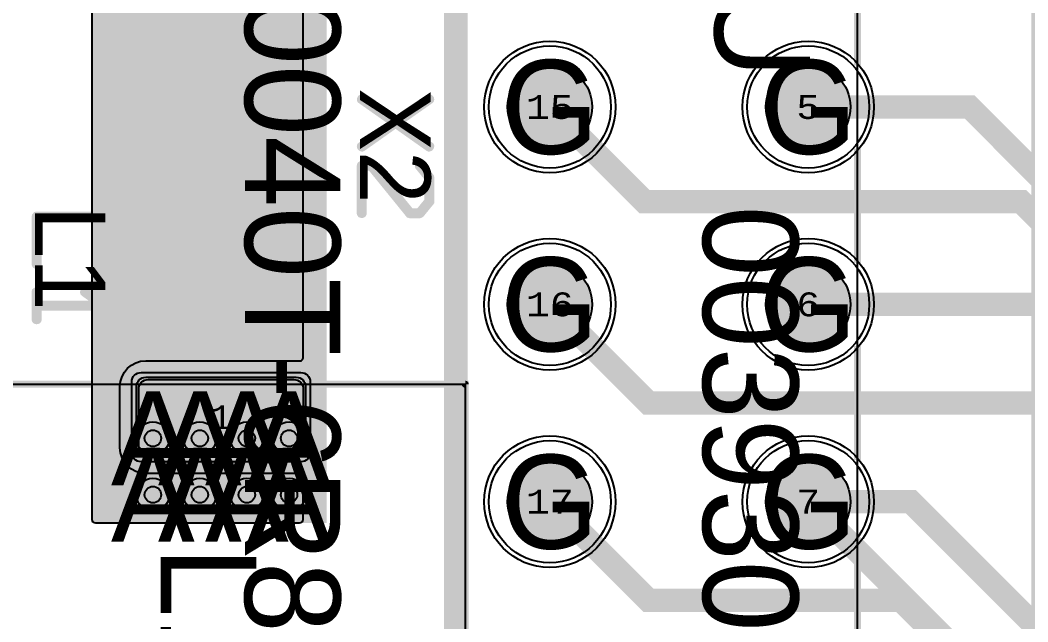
# Model space of a CAD drawing. Extents: x -74 to 89, y -130 to 74.
# Drawn here: x 15.47 to 36.92, y -8.61 to 4.2 of the extents above; entities that cross this region are included whole.
import ezdxf
from ezdxf.enums import TextEntityAlignment as Align

# ---------------------------------------------------------------- set-up
doc = ezdxf.new("R2010")
doc.units = 0
doc.header["$MEASUREMENT"] = 0
for name, color, linetype in [('ASSEMBLY_OUTLINES_TOP', 102, 'CONTINUOUS'), ('ASSEMBLY_PART_NUMBERS_TOP', 102, 'CONTINUOUS'), ('ASSEMBLY_REF_DES_TOP', 102, 'CONTINUOUS'), ('DRILL_DRAWING', 21, 'CONTINUOUS'), ('GENERATED_SILKSCREEN_TOP', 140, 'CONTINUOUS'), ('PART_HOLES_LAYER_BOTTOM', 30, 'CONTINUOUS'), ('PART_HOLES_LAYER_TOP', 30, 'CONTINUOUS'), ('PART_PADS_LAYER_BOTTOM', 230, 'CONTINUOUS'), ('PART_PADS_LAYER_TOP', 150, 'CONTINUOUS'), ('PART_PADS_SMD_TOP', 150, 'CONTINUOUS'), ('PIN_NUMBERS_TOP', 8, 'CONTINUOUS'), ('PLACEMENT_OUTLINES_TOP', 130, 'CONTINUOUS'), ('PLANE_DATA_LAYER_BOTTOM', 230, 'CONTINUOUS'), ('PLANE_DATA_LAYER_TOP', 150, 'CONTINUOUS'), ('PLANE_SHAPES_LAYER_BOTTOM', 230, 'CONTINUOUS'), ('PLANE_SHAPES_LAYER_TOP', 150, 'CONTINUOUS'), ('SILKSCREEN_OUTLINES_TOP', 150, 'CONTINUOUS'), ('SILKSCREEN_REF_DES_TOP', 150, 'CONTINUOUS'), ('SOLDERMASK_PADS_BTM', 12, 'CONTINUOUS'), ('SOLDERMASK_PADS_TOP', 180, 'CONTINUOUS'), ('SOLDERPASTE_PADS_TOP', 180, 'CONTINUOUS'), ('TRACES_LAYER_BOTTOM', 230, 'CONTINUOUS'), ('TRACES_LAYER_TOP', 150, 'CONTINUOUS'), ('VIA_HOLES_LAYER_BOTTOM', 30, 'CONTINUOUS'), ('VIA_HOLES_LAYER_TOP', 30, 'CONTINUOUS'), ('VIA_PADS_LAYER_BOTTOM', 230, 'CONTINUOUS'), ('VIA_PADS_LAYER_TOP', 150, 'CONTINUOUS')]:
    doc.layers.add(name, color=color, linetype=linetype)
doc.styles.add('COURIER_NEW', font='cour.ttf')
doc.styles.add('VERIBEST_GERBER_0', font='txt')

msp = doc.modelspace()

# ---------------------------------------------------------------- hatches: boundary and pattern name
at = {"layer": 'PART_HOLES_LAYER_BOTTOM'}
h = msp.add_hatch(color=256, dxfattribs=at)
edge = h.paths.add_edge_path()
edge.add_arc((26.75, 2.35), 0.9, 0, 360)
h = msp.add_hatch(color=256, dxfattribs=at)
edge = h.paths.add_edge_path()
edge.add_arc((32.25, 2.35), 0.9, 0, 360)
h = msp.add_hatch(color=256, dxfattribs=at)
edge = h.paths.add_edge_path()
edge.add_arc((26.75, -1.85), 0.9, 0, 360)
h = msp.add_hatch(color=256, dxfattribs=at)
edge = h.paths.add_edge_path()
edge.add_arc((32.25, -1.85), 0.9, 0, 360)
h = msp.add_hatch(color=256, dxfattribs=at)
edge = h.paths.add_edge_path()
edge.add_arc((26.75, -6.05), 0.9, 0, 360)
h = msp.add_hatch(color=256, dxfattribs=at)
edge = h.paths.add_edge_path()
edge.add_arc((32.25, -6.05), 0.9, 0, 360)
at = {"layer": 'PART_HOLES_LAYER_TOP'}
h = msp.add_hatch(color=256, dxfattribs=at)
edge = h.paths.add_edge_path()
edge.add_arc((26.75, 2.35), 0.9, 0, 360)
h = msp.add_hatch(color=256, dxfattribs=at)
edge = h.paths.add_edge_path()
edge.add_arc((32.25, 2.35), 0.9, 0, 360)
h = msp.add_hatch(color=256, dxfattribs=at)
edge = h.paths.add_edge_path()
edge.add_arc((26.75, -1.85), 0.9, 0, 360)
h = msp.add_hatch(color=256, dxfattribs=at)
edge = h.paths.add_edge_path()
edge.add_arc((32.25, -1.85), 0.9, 0, 360)
h = msp.add_hatch(color=256, dxfattribs=at)
edge = h.paths.add_edge_path()
edge.add_arc((26.75, -6.05), 0.9, 0, 360)
h = msp.add_hatch(color=256, dxfattribs=at)
edge = h.paths.add_edge_path()
edge.add_arc((32.25, -6.05), 0.9, 0, 360)
at = {"layer": 'PLANE_DATA_LAYER_BOTTOM'}
h = msp.add_hatch(color=256, dxfattribs=at)
h.paths.add_polyline_path([(53, 28.0762, -0.414213562), (52.9238, 28), (47.0762, 28, -0.414213562), (47, 28.0762), (47, 29.499992, 0.414213562), (46.999992, 29.5), (39.5762, 29.5, -0.414213562), (39.5, 29.5762), (39.5, 36.499992, 0.414213562), (39.499992, 36.5), (22.091972, 36.5, -0.825619605), (22.063643, 36.646938, 5.186799524), (20.539365, 36.646938, -0.825619605), (20.511036, 36.5), (20.500008, 36.5, 0.414213562), (20.5, 36.499992), (20.5, 33.071462, -0.516571623), (20.398642, 32.999535, 0.084315435), (20.101504, 33.05), (18.301504, 33.05, 0.414213562), (17.401504, 32.15), (17.401504, 30.35, 0.414213562), (18.301504, 29.45), (20.101504, 29.45, 0.084315435), (20.398642, 29.500465, -0.516571623), (20.5, 29.428538), (20.5, 27.173418, -0.641080194), (20.374158, 27.115607, 2.176800476), (20.374158, 24.384393, -0.641080194), (20.5, 24.326582), (20.5, 18.5762, -0.414213562), (20.4238, 18.5), (15.500008, 18.5, 0.414213562), (15.5, 18.499992), (15.5, 10.500008, 0.414213562), (15.500008, 10.5), (23.999992, 10.5, 0.414213562), (24, 10.500008), (24, 15.9238, -0.414213562), (24.0762, 16), (25.146304, 16, -0.414213562), (25.222504, 15.9238), (25.222504, 15.923799, -0.137277598), (25.211437, 15.88425, 0.715361242), (27.396434, 13.270083, -0.526387993), (27.5, 13.198967), (27.5, 12.626516, -0.17151758), (27.483077, 12.578634, 0.065444948), (27.472879, 12.561955), (27.440689, 12.489494, -0.39077619), (27.345828, 12.448526, 0.516859375), (24.95, 10.75), (24.95, 10.749999, 0.170610357), (25.345778, 9.623873, -0.629298024), (25.286333, 9.5), (22.000008, 9.5, 0.414213562), (22, 9.499992), (22, -6.4238, -0.414213562), (21.9238, -6.5), (17.5762, -6.5, -0.414213562), (17.5, -6.4238), (17.5, 5.499992, 0.414213562), (17.499992, 5.5), (13.5762, 5.5, -0.414213562), (13.5, 5.5762), (13.5, 20.4238, -0.414213562), (13.5762, 20.5), (16.499992, 20.5, 0.414213562), (16.5, 20.500008), (16.5, 42.9238, -0.414213562), (16.5762, 43), (20.499992, 43, 0.414213562), (20.5, 43.000008), (20.5, 55.999992, 0.414213562), (20.499992, 56), (17.0762, 56, -0.414213562), (17, 56.0762), (17, 63.4238, -0.414213562), (17.0762, 63.5), (35.4238, 63.5, -0.414213562), (35.5, 63.4238), (35.5, 57.0762, -0.414213562), (35.4238, 57), (25.000008, 57, 0.414213562), (25, 56.999992), (25, 39.500008, 0.414213562), (25.000008, 39.5), (46.9238, 39.5, -0.414213562), (47, 39.4238), (47, 31.500008, 0.414213562), (47.000008, 31.5), (52.9238, 31.5, -0.414213562), (53, 31.4238)], flags=0)
h.paths.add_polyline_path([(30.75, 60.75, -1), (33.75, 60.75, -1)], flags=0)
h.paths.add_polyline_path([(39.75, 31.75, -1), (43.25, 31.75, -1)], flags=0)
h.paths.add_polyline_path([(49.8, 29.75, -1), (52.7, 29.75, -1)], flags=0)
h = msp.add_hatch(color=256, dxfattribs=at)
h.paths.add_polyline_path([(25.222504, 5.5762, -0.414213562), (25.146304, 5.5), (25.000008, 5.5, 0.414213562), (25, 5.499992), (25.000002, -27.968435), (25.000002, -27.968436, -0.198909956), (24.977684, -28.022317), (23.500002, -29.499998), (23.5, -29.500004), (23.5, -51.9238, -0.414213562), (23.4238, -52), (16.0762, -52, -0.414213562), (16, -51.9238), (16, -34.5762, -0.414213562), (16.0762, -34.5), (22.999992, -34.5, 0.414213562), (23, -34.499992), (23.000002, -17.031561), (23.000002, -17.03156, -0.198909956), (23.02232, -16.977679), (24.499998, -15.500002), (24.5, -15.499996), (24.5, 7.4238, -0.414213562), (24.5762, 7.5), (25.089699, 7.5, -0.564378968), (25.15713, 7.388311, 0.263392024), (25.211437, 5.61575, -0.137277598), (25.222504, 5.576201)], flags=0)
h.paths.add_polyline_path([(19.5, -48.75, -1), (22, -48.75, -1)], flags=0)
h.paths.add_polyline_path([(18.5, -42.5, -1), (22.8, -42.5, -1)], flags=0)
at = {"layer": 'PLANE_DATA_LAYER_TOP'}
h = msp.add_hatch(color=256, dxfattribs=at)
h.paths.add_polyline_path([(61.5, -40.226499, -0.145975601), (61.487546, -40.268246, -0.116259517), (37.03131, -63.489622, -0.132779416), (36.992918, -63.5), (9.5, -63.5), (9.5, -72.816526, -0.37700099), (9.43358, -72.892096, -0.002983456), (8.56305, -72.999481, -0.029201915), (8.554172, -73), (-8.554172, -73, -0.029201915), (-8.56305, -72.999481, -0.002983456), (-9.43358, -72.892096, -0.37700099), (-9.5, -72.816526), (-9.5, -63.5), (-18.9238, -63.5, -0.414213562), (-19, -63.4238), (-19, -60.362708, -0.460360958), (-18.91204, -60.287421, 0.407174437), (-17.716783, -59.436985, -0.72047567), (-17.573699, -59.416371, 4.221382976), (-17.573699, -57.083629, -0.72047567), (-17.716783, -57.063015, 0.407174437), (-18.91204, -56.212579, -0.460360958), (-19, -56.137292), (-19, -55.500008, 0.414213562), (-19.000008, -55.5), (-29.4238, -55.5, -0.414213562), (-29.5, -55.4238), (-29.5, -54.358735, -0.16227766), (-29.48476, -54.313015), (-22.52286, -45.03048, -0.236067977), (-22.4619, -45), (-6.0762, -45, -0.414213562), (-6, -45.0762), (-6, -53.999992, 0.414213562), (-5.999992, -54), (15.499992, -54, 0.414213562), (15.5, -53.999992), (15.5, -38.0762, -0.414213562), (15.5762, -38), (21.999992, -38, 0.414213562), (22, -37.999992), (22, -26.5762, -0.414213562), (22.0762, -26.5), (24.499992, -26.5, 0.414213562), (24.5, -26.499992), (24.5, 7.4238, -0.414213562), (24.5762, 7.5), (25.089699, 7.5, -0.564378968), (25.15713, 7.388311, 0.263392024), (25.211437, 5.61575, -0.137277598), (25.222504, 5.576201), (25.222504, 5.5762, -0.414213562), (25.146304, 5.5), (25.000008, 5.5, 0.414213562), (25, 5.499992), (25, -26.499992, 0.414213562), (25.000008, -26.5), (27.272339, -26.5, -0.198913366), (27.326221, -26.522318), (29.017682, -28.213779, -0.198909956), (29.04, -28.26766), (29.04, -29.9238, -0.414213562), (28.9638, -30), (22.500008, -30, 0.414213562), (22.5, -30.000008), (22.5, -34.999992, 0.414213562), (22.500008, -35), (29.374009, -35, -0.198913366), (29.427891, -35.022318), (30.256119, -35.850546, 0.198912215), (30.609672, -35.996993), (34.272409, -35.996993, -0.198913366), (34.326291, -36.019311), (39.416389, -41.109409, -0.198909956), (39.438707, -41.16329), (39.438707, -49.072624, -0.198909956), (39.416389, -49.126505), (38.451643, -50.091251, -0.282786448), (38.374011, -50.109773, 0.510406548), (36.8, -51.249999), (36.8, -51.25, 1), (39.2, -51.25), (39.2, -51.249998, 0.079404665), (39.140227, -50.875989, -0.079406468), (39.136431, -50.852239), (39.136431, -50.852238, -0.198909956), (39.158749, -50.798357), (40.29226, -49.664846, 0.139214381), (40.4253, -49.426302, -0.66553327), (40.563992, -49.403312, 0.056252236), (40.6339, -49.491007), (41.209616, -50.066722, -0.198909956), (41.231934, -50.120603), (41.231934, -50.120605, -0.278486309), (41.191217, -50.188039, 1.771956841), (42.95, -51.25), (42.95, -51.249999, 0.282784123), (42.291796, -50.179272, -0.282784005), (42.25, -50.111281), (42.25, -49.9, 0.198912215), (42.103553, -49.546447), (41.509772, -48.952666, -0.198909956), (41.487454, -48.898785), (41.487454, -40.33322, 0.198912215), (41.341007, -39.979667), (33.507787, -32.146447, 0.198912215), (33.154234, -32), (31.5762, -32, -0.414213562), (31.5, -31.9238), (31.5, -30.000008, 0.414213562), (31.499992, -30), (31.3262, -30, -0.414213562), (31.25, -29.9238), (31.25, -26.5762, -0.414213562), (31.3262, -26.5), (36.999992, -26.5, 0.414213562), (37, -26.499992), (37, -25.5762, -0.414213562), (37.0762, -25.5), (37.75, -25.5, 0.414213562), (38.3, -24.95), (38.3, -23.55, 0.414213562), (37.75, -23), (37.0762, -23, -0.414213562), (37, -22.9238), (37, 5.499992, 0.414213562), (36.999992, 5.5), (33.853696, 5.5, -0.414213562), (33.777496, 5.5762), (33.777496, 5.576201, -0.137277598), (33.788563, 5.61575, 0.263392024), (33.84287, 7.388311, -0.564378968), (33.910301, 7.5), (39.499992, 7.5, 0.414213562), (39.5, 7.500008), (39.5, 17.023961, -0.410608775), (39.575261, 17.100155, 0.312052862), (41.476721, 18.449826, -0.315437153), (41.548339, 18.5), (56.499992, 18.5, 0.414213562), (56.5, 18.500008), (56.5, 22.804901, -0.359563574), (56.5618, 22.879728, 0.825910822), (56.5618, 26.120272, -0.359563574), (56.5, 26.195099), (56.5, 28.054901, -0.359563574), (56.5618, 28.129728, 0.825910822), (56.5618, 31.370272, -0.359563574), (56.5, 31.445099), (56.5, 32.824732, -0.306399851), (56.547828, 32.895453, 0.434317946), (59.453247, 40.390678, -0.112892843), (59.445672, 40.4238, -0.414213562), (59.521872, 40.5), (61.294132, 40.5, -0.252088385), (61.357744, 40.465752, -0.000803891), (61.487546, 40.268243, -0.145975601), (61.5, 40.226496)], flags=0)
h.paths.add_polyline_path([(-5.5, -66.5, -1), (5.5, -66.5, -1)], flags=0)
h.paths.add_polyline_path([(19.5, -48.75, -1), (22, -48.75, -1)], flags=0)
h.paths.add_polyline_path([(19.274935, -40.847216, -0.635595112), (19.15, -40.788638), (19.15, -40.5, 0.414213562), (18.8, -40.15), (16.2, -40.15, 0.414213562), (15.85, -40.5), (15.85, -44.5, 0.414213562), (16.2, -44.85), (18.8, -44.85, 0.414213562), (19.15, -44.5), (19.15, -44.211362, -0.635595112), (19.274935, -44.152784, 2.132805217)], flags=0)
h.paths.add_polyline_path([(37.8, -44.85, 0.414213562), (38.15, -44.5), (38.15, -40.5, 0.414213562), (37.8, -40.15), (35.2, -40.15, 0.414213562), (34.85, -40.5), (34.85, -40.788638, -0.635595112), (34.725065, -40.847216, 2.132804225), (34.725065, -44.152784, -0.635595112), (34.85, -44.211362), (34.85, -44.5, 0.414213562), (35.2, -44.85)], flags=0)
h.paths.add_polyline_path([(36.35, -56.25, -1), (39.65, -56.25, -1)], flags=0)
h.paths.add_polyline_path([(37.5, -18.65, -1), (41.6, -18.65, -1)], flags=0)
h.paths.add_polyline_path([(40.1, -56.25, -1), (43.4, -56.25, -1)], flags=0)
h.paths.add_polyline_path([(50.66575, -14.365675, 0.414213562), (50.91575, -14.115675), (50.91575, 3.552675, 0.414213562), (50.66575, 3.802675), (45.7297, 3.802675, 0.414213562), (45.4797, 3.552675), (45.4797, -14.115675, 0.414213562), (45.7297, -14.365675)], flags=0)
h.paths.add_polyline_path([(50.839728, -25.245966, 2.137297553), (49.754034, -24.160272, -0.1756634), (49.732023, -24.207317), (49.211658, -24.727682, -0.198913366), (49.157776, -24.75), (45.5762, -24.75, -0.414213562), (45.5, -24.6738), (45.5, -21.500008, 0.414213562), (45.499992, -21.5), (41.000008, -21.5, 0.414213562), (41, -21.500008), (41, -23.7238, -0.414213562), (40.9238, -23.8), (40, -23.8, 0.414213562), (39.45, -24.35), (39.45, -26.65, 0.414213562), (40, -27.2), (40.9238, -27.2, -0.414213562), (41, -27.2762), (41, -28.2238, -0.414213562), (40.9238, -28.3), (40, -28.3, 0.414213562), (39.45, -28.85), (39.45, -31.15, 0.414213562), (40, -31.7), (40.9238, -31.7, -0.414213562), (41, -31.7762), (41, -32.7238, -0.414213562), (40.9238, -32.8), (40, -32.8, 0.414213562), (39.45, -33.35), (39.45, -35.65, 0.414213562), (40, -36.2), (40.9238, -36.2, -0.414213562), (41, -36.2762), (41, -37.499992, 0.414213562), (41.000008, -37.5), (45.499992, -37.5, 0.414213562), (45.5, -37.499992), (45.5, -35.3262, -0.414213562), (45.5762, -35.25), (46.90552, -35.25, 0.198912714), (47.435851, -35.03033), (49, -33.46618), (50.278165, -32.188015, -0.101573515), (50.303748, -32.171147, 0.101574085), (50.555546, -32.005115), (50.792683, -31.767977, -0.1756634), (50.839728, -31.745966, 2.137297553), (49.754034, -30.660272, -0.1756634), (49.732023, -30.707317), (49.677785, -30.761555, -0.101573515), (49.652202, -30.778423, 0.101574085), (49.400404, -30.944455), (46.617178, -33.727682, -0.198913366), (46.563296, -33.75), (45.5762, -33.75, -0.414213562), (45.5, -33.6738), (45.5, -29.268243, -0.414213562), (45.5762, -29.192043), (49.807957, -29.192043, 0.198912714), (50.338288, -28.972373), (50.792683, -28.517977, -0.1756634), (50.839728, -28.495966, 2.137297553), (49.754034, -27.410272, -0.1756634), (49.732023, -27.457317), (49.519615, -27.669725, -0.198913366), (49.465733, -27.692043), (45.5762, -27.692043, -0.414213562), (45.5, -27.615843), (45.5, -26.3262, -0.414213562), (45.5762, -26.25), (49.5, -26.25, 0.198912714), (50.030331, -26.03033), (50.792683, -25.267977, -0.1756634)], flags=0)
h.paths.add_polyline_path([(42.2, -47, -1), (51.8, -47, -1)], flags=0)
h.paths.add_polyline_path([(54.4, -30.75, -1), (57.1, -30.75, -1)], flags=0)
h.paths.add_polyline_path([(54.4, -27.5, -1), (57.1, -27.5, -1)], flags=0)
h.paths.add_polyline_path([(54.4, -24.25, -1), (57.1, -24.25, -1)], flags=0)
h.paths.add_polyline_path([(52.95, -16, -1), (57.55, -16, -1)], flags=0)
h.paths.add_polyline_path([(52.95, -1.25, -1), (57.55, -1.25, -1)], flags=0)
h.paths.add_polyline_path([(52.95, 12.75, -1), (57.55, 12.75, -1)], flags=0)
h.paths.add_polyline_path([(49, -38, -1), (60, -38, -1)], flags=0)
msp.add_hatch(color=256, dxfattribs=at).paths.add_polyline_path([(27.5, 13.198967, 0.526387993), (27.396434, 13.270083, -0.52638587), (24.95, 14.95, -0.137281084), (25.211437, 15.88425, 0.137277598), (25.222504, 15.923799), (25.222504, 15.9238, 0.414213562), (25.146304, 16), (24.5762, 16, 0.414213562), (24.5, 15.9238), (24.5, 11.500008, -0.414213562), (24.499992, 11.5), (21.0762, 11.5, 0.414213562), (21, 11.4238), (21, 9.000008, -0.414213562), (20.999992, 9), (17.0762, 9, 0.414213562), (17, 8.9238), (17, -6.4238, 0.414213562), (17.0762, -6.5), (21.4238, -6.5, 0.414213562), (21.5, -6.4238), (21.5, -5.521836, 0.449249523), (21.41482, -5.446167, -0.02954086), (21.35, -5.45), (18.15, -5.45, -0.414213562), (17.6, -4.9), (17.6, -3.6, -0.414213562), (18.15, -3.05), (21.35, -3.05, -0.02954086), (21.41482, -3.053833, 0.449249523), (21.5, -2.978164), (21.5, 5.478164, 0.449249523), (21.41482, 5.553833, -0.02954086), (21.35, 5.55), (18.15, 5.55, -0.414213562), (17.6, 6.1), (17.6, 7.4, -0.414213562), (18.15, 7.95), (21.35, 7.95, -0.02954086), (21.41482, 7.946167, 0.449249523), (21.5, 8.021836), (21.5, 8.499992, -0.414213562), (21.500008, 8.5), (22.4238, 8.5, 0.414213562), (22.5, 8.5762), (22.5, 9.499992, -0.414213562), (22.500008, 9.5), (25.286333, 9.5, 0.414213562), (25.362533, 9.5762, 0.170612074), (25.345778, 9.623873, -0.170610357), (24.95, 10.749999), (24.95, 10.75, -0.52638587), (27.396434, 12.429917, 0.526387993), (27.5, 12.501033), (27.5, 12.501034), (27.5, 13.198966)], flags=0)
for points in [[(19.75, -3.65), (19.75, -2.9738)], [(18.2, -4.25), (17.5238, -4.25)], [(19.75, -4.85), (19.75, -5.5262)]]:
    msp.add_hatch(color=256, dxfattribs=at).paths.add_polyline_path(points, is_closed=False, flags=0)
at = {"layer": 'VIA_HOLES_LAYER_BOTTOM'}
h = msp.add_hatch(color=256, dxfattribs=at)
edge = h.paths.add_edge_path()
edge.add_arc((18.3, -4.7), 0.175, 0, 360)
h = msp.add_hatch(color=256, dxfattribs=at)
edge = h.paths.add_edge_path()
edge.add_arc((19.3, -4.7), 0.175, 0, 360)
h = msp.add_hatch(color=256, dxfattribs=at)
edge = h.paths.add_edge_path()
edge.add_arc((20.3, -4.7), 0.175, 0, 360)
h = msp.add_hatch(color=256, dxfattribs=at)
edge = h.paths.add_edge_path()
edge.add_arc((21.2, -4.7), 0.175, 0, 360)
h = msp.add_hatch(color=256, dxfattribs=at)
edge = h.paths.add_edge_path()
edge.add_arc((18.3, -5.9), 0.175, 0, 360)
h = msp.add_hatch(color=256, dxfattribs=at)
edge = h.paths.add_edge_path()
edge.add_arc((19.3, -5.9), 0.175, 0, 360)
h = msp.add_hatch(color=256, dxfattribs=at)
edge = h.paths.add_edge_path()
edge.add_arc((20.3, -5.9), 0.175, 0, 360)
h = msp.add_hatch(color=256, dxfattribs=at)
edge = h.paths.add_edge_path()
edge.add_arc((21.2, -5.9), 0.175, 0, 360)
at = {"layer": 'VIA_HOLES_LAYER_TOP'}
h = msp.add_hatch(color=256, dxfattribs=at)
edge = h.paths.add_edge_path()
edge.add_arc((18.3, -4.7), 0.175, 0, 360)
h = msp.add_hatch(color=256, dxfattribs=at)
edge = h.paths.add_edge_path()
edge.add_arc((19.3, -4.7), 0.175, 0, 360)
h = msp.add_hatch(color=256, dxfattribs=at)
edge = h.paths.add_edge_path()
edge.add_arc((20.3, -4.7), 0.175, 0, 360)
h = msp.add_hatch(color=256, dxfattribs=at)
edge = h.paths.add_edge_path()
edge.add_arc((21.2, -4.7), 0.175, 0, 360)
h = msp.add_hatch(color=256, dxfattribs=at)
edge = h.paths.add_edge_path()
edge.add_arc((18.3, -5.9), 0.175, 0, 360)
h = msp.add_hatch(color=256, dxfattribs=at)
edge = h.paths.add_edge_path()
edge.add_arc((19.3, -5.9), 0.175, 0, 360)
h = msp.add_hatch(color=256, dxfattribs=at)
edge = h.paths.add_edge_path()
edge.add_arc((20.3, -5.9), 0.175, 0, 360)
h = msp.add_hatch(color=256, dxfattribs=at)
edge = h.paths.add_edge_path()
edge.add_arc((21.2, -5.9), 0.175, 0, 360)

# ---------------------------------------------------------------- linework, layer by layer
at = {"layer": 'ASSEMBLY_OUTLINES_TOP'}
for points in [[(33.3, -21.55), (33.3, 22.05), (46.1, 22.05), (46.1, -21.55)], [(14.55, -13.95), (14.55, -3.55), (24.95, -3.55), (24.95, -13.95)]]:
    msp.add_lwpolyline(points, close=True, dxfattribs=at)
msp.add_circle((0, 0), 74, dxfattribs=at)
at = {"layer": 'GENERATED_SILKSCREEN_TOP', "const_width": 0.15}
for points in [[(33.300005, 3.237758, 0.00000284), (33.299995, 3.23777), (33.299995, 5.66223, 0.00000284), (33.300005, 5.662242), (33.300005, 3.237758)], [(33.300005, -0.962242, 0.00000284), (33.299995, -0.96223), (33.299995, 1.46223, 0.00000284), (33.300005, 1.462242), (33.300005, -0.962242)], [(33.300005, -5.162242, 0.00000284), (33.299995, -5.16223), (33.299995, -2.73777, 0.00000284), (33.300005, -2.737758), (33.300005, -5.162242)], [(17.879585, -3.549995, 0.000009271), (17.879583, -3.550005), (14.550005, -3.550005), (14.550005, -13.949995), (17.879583, -13.949995, 0.000009271), (17.879585, -13.950005), (14.55, -13.950005, -0.414213562), (14.549995, -13.95), (14.549995, -3.55, -0.414213562), (14.55, -3.549995), (17.879585, -3.549995)], [(24.950005, -13.95, -0.414213562), (24.95, -13.950005), (21.620415, -13.950005, 0.000009271), (21.620417, -13.949995), (24.949995, -13.949995), (24.949995, -3.550005), (21.620417, -3.550005, 0.000009271), (21.620415, -3.549995), (24.95, -3.549995, -0.414213562), (24.950005, -3.55), (24.950005, -13.95)], [(33.300005, -9.362242, 0.00000284), (33.299995, -9.36223), (33.299995, -6.93777, 0.00000284), (33.300005, -6.937758), (33.300005, -9.362242)]]:
    msp.add_lwpolyline(points, format="xyb", dxfattribs=at)
for points in [[(22.7295, 1.5305), (23.412, 2.012), (22.7295, 2.492), (22.7205, 2.501), (22.719, 2.507), (22.719, 2.5115), (22.722, 2.522), (22.7265, 2.531), (22.734, 2.5385), (22.7445, 2.5445), (22.755, 2.546), (22.7655, 2.5415), (23.466, 2.051), (24.1665, 2.5415), (24.177, 2.546), (24.1875, 2.5445), (24.198, 2.54), (24.2055, 2.5325), (24.2115, 2.522), (24.213, 2.5115), (24.213, 2.507), (24.2115, 2.501), (24.204, 2.492), (23.52, 2.012), (24.204, 1.5305), (24.2115, 1.523), (24.213, 1.5185), (24.213, 1.5125), (24.2115, 1.502), (24.2055, 1.493), (24.198, 1.484), (24.1875, 1.4795), (24.177, 1.4765), (24.1665, 1.481), (23.466, 1.976), (22.7655, 1.481), (22.755, 1.4765), (22.743, 1.4795), (22.7325, 1.484), (22.725, 1.493), (22.719, 1.502), (22.7175, 1.5125), (22.7205, 1.523), (22.7295, 1.5305)], [(24.21, 0.3215), (24.0045, 0.0695), (23.997, 0.065), (23.991, 0.0635), (23.9865, 0.0605), (23.9805, 0.059), (23.775, 0.059), (23.7705, 0.0605), (23.76, 0.0635), (23.7525, 0.065), (23.7495, 0.0695), (22.938, 1.0685), (22.7775, 1.0685), (22.7775, 0.089), (22.7745, 0.0785), (22.7685, 0.0695), (22.758, 0.065), (22.746, 0.0635), (22.7355, 0.065), (22.725, 0.0695), (22.719, 0.0785), (22.716, 0.089), (22.716, 1.1), (22.719, 1.112), (22.7265, 1.1195), (22.7355, 1.127), (22.746, 1.13), (22.9515, 1.13), (22.956, 1.1285), (22.9665, 1.1255), (22.971, 1.1225), (22.974, 1.1195), (22.977, 1.1165), (23.79, 0.119), (23.9655, 0.119), (24.1545, 0.353), (24.1545, 0.8375), (23.955, 1.082), (23.952, 1.0925), (23.9535, 1.1015), (23.958, 1.112), (23.967, 1.118), (23.9775, 1.124), (23.988, 1.1255), (23.997, 1.124), (24.0045, 1.1165), (24.21, 0.8645), (24.2115, 0.8585), (24.213, 0.854), (24.2145, 0.8525), (24.216, 0.8465), (24.216, 0.341), (24.2145, 0.335), (24.2145, 0.3335), (24.213, 0.332), (24.2115, 0.3275), (24.21, 0.3215)], [(15.826, 0.04825), (15.814, 0.04525), (15.8065, 0.03625), (15.799, 0.02875), (15.796, 0.01825), (15.796, -0.99425), (15.7975, -1.00475), (15.805, -1.01375), (15.8155, -1.01825), (15.826, -1.01975), (15.838, -1.01825), (15.8485, -1.01375), (15.856, -1.00475), (15.8575, -0.99425), (15.8575, -0.01475), (17.266, -0.01475), (17.278, -0.01175), (17.2855, -0.00425), (17.29, 0.00625), (17.2915, 0.01825), (17.29, 0.02875), (17.2855, 0.03775), (17.278, 0.04525), (17.266, 0.04825), (15.826, 0.04825)], [(15.8575, -1.58675), (15.856, -1.57475), (15.8485, -1.56875), (15.838, -1.56425), (15.826, -1.56275), (15.8155, -1.56425), (15.805, -1.56875), (15.7975, -1.57475), (15.796, -1.58675), (15.796, -2.17175), (15.7975, -2.18225), (15.805, -2.19125), (15.8155, -2.19575), (15.826, -2.19725), (15.838, -2.19575), (15.8485, -2.19125), (15.856, -2.18225), (15.8575, -2.17175), (15.8575, -1.90775), (17.266, -1.90775), (17.2765, -1.90625), (17.284, -1.90175), (17.2885, -1.89425), (17.29, -1.88375), (17.2915, -1.87625), (17.2915, -1.86875), (17.2885, -1.86275), (17.2825, -1.85675), (16.8715, -1.56425), (16.861, -1.55975), (16.852, -1.55975), (16.8415, -1.56425), (16.834, -1.57175), (16.828, -1.58075), (16.825, -1.59125), (16.828, -1.60175), (16.8355, -1.60925), (17.1715, -1.84925), (15.8575, -1.84925), (15.8575, -1.58675)]]:
    msp.add_lwpolyline(points, dxfattribs=at)
at = {"layer": 'PART_HOLES_LAYER_BOTTOM'}
for centre in [(26.75, 2.35), (32.25, 2.35), (26.75, -1.85), (32.25, -1.85), (26.75, -6.05), (32.25, -6.05)]:
    msp.add_circle(centre, 0.9, dxfattribs=at)
at = {"layer": 'PART_HOLES_LAYER_TOP'}
for centre in [(26.75, 2.35), (32.25, 2.35), (26.75, -1.85), (32.25, -1.85), (26.75, -6.05), (32.25, -6.05)]:
    msp.add_circle(centre, 0.9, dxfattribs=at)
at = {"layer": 'PART_PADS_LAYER_BOTTOM'}
for centre in [(26.75, 2.35), (32.25, 2.35), (26.75, -1.85), (32.25, -1.85), (26.75, -6.05), (32.25, -6.05)]:
    msp.add_circle(centre, 1.3, dxfattribs=at)
at = {"layer": 'PART_PADS_LAYER_TOP'}
for centre in [(26.75, 2.35), (32.25, 2.35), (26.75, -1.85), (32.25, -1.85), (26.75, -6.05), (32.25, -6.05)]:
    msp.add_circle(centre, 1.3, dxfattribs=at)
at = {"layer": 'PART_PADS_SMD_TOP'}
msp.add_lwpolyline([(17.95, -3.6, -0.414213562), (18.15, -3.4), (21.35, -3.4, -0.414213562), (21.55, -3.6), (21.55, -4.9, -0.414213562), (21.35, -5.1), (18.15, -5.1, -0.414213562), (17.95, -4.9)], format="xyb", close=True, dxfattribs=at)
at = {"layer": 'PLACEMENT_OUTLINES_TOP'}
for points in [[(33.3, -21.55), (33.3, 22.05), (44.5, 22.05), (44.5, -21.55)], [(14.55, -13.95), (14.55, -3.55), (24.95, -3.55), (24.95, -13.95)]]:
    msp.add_lwpolyline(points, close=True, dxfattribs=at)
at = {"layer": 'PLANE_DATA_LAYER_TOP'}
msp.add_lwpolyline([(17, 8.9238), (17, -6.4238, 0.414213562), (17.0762, -6.5), (21.4238, -6.5, 0.414213562), (21.5, -6.4238), (21.5, -5.521836, 0.449249523), (21.41482, -5.446167, -0.02954086), (21.35, -5.45), (18.15, -5.45, -0.414213562), (17.6, -4.9), (17.6, -3.6, -0.414213562), (18.15, -3.05), (21.35, -3.05, -0.02954086), (21.41482, -3.053833, 0.449249523), (21.5, -2.978164), (21.5, 5.478164, 0.449249523)], format="xyb", dxfattribs=at)
at = {"layer": 'PLANE_DATA_LAYER_TOP', "const_width": 0.5}
for points in [[(19.75, -3.65), (19.75, -2.9738)], [(18.2, -4.25), (17.5238, -4.25)], [(19.75, -4.85), (19.75, -5.5262)]]:
    msp.add_lwpolyline(points, dxfattribs=at)
at = {"layer": 'PLANE_SHAPES_LAYER_BOTTOM'}
for points in [[(17.5, -6.5), (22, -6.5), (17.5, 10.5), (22, 10.5)], [(24.5, -28), (25, -28), (24.5, 7.5), (25, 7.5)]]:
    msp.add_solid(points, dxfattribs=at)
at = {"layer": 'PLANE_SHAPES_LAYER_TOP'}
for points in [[(17, -6.5), (21.5, -6.5), (17, 9), (21.5, 9)], [(24.5, -16.5), (25, -16.5), (24.5, 7.5), (25, 7.5)]]:
    msp.add_solid(points, dxfattribs=at)
at = {"layer": 'SILKSCREEN_OUTLINES_TOP'}
for points in [[(33.3, -21.55), (33.3, 22.05), (44.5, 22.05), (44.5, -21.55)], [(14.55, -13.95), (14.55, -3.55), (24.95, -3.55), (24.95, -13.95)]]:
    msp.add_lwpolyline(points, close=True, dxfattribs=at)
at = {"layer": 'SOLDERMASK_PADS_BTM'}
for centre in [(26.75, 2.35), (32.25, 2.35), (26.75, -1.85), (32.25, -1.85), (26.75, -6.05), (32.25, -6.05)]:
    msp.add_circle(centre, 1.4, dxfattribs=at)
at = {"layer": 'SOLDERMASK_PADS_TOP'}
msp.add_lwpolyline([(17.85, -3.5, -0.414213562), (18.05, -3.3), (21.45, -3.3, -0.414213562), (21.65, -3.5), (21.65, -5, -0.414213562), (21.45, -5.2), (18.05, -5.2, -0.414213562), (17.85, -5)], format="xyb", close=True, dxfattribs=at)
for centre in [(26.75, 2.35), (32.25, 2.35), (26.75, -1.85), (32.25, -1.85), (26.75, -6.05), (32.25, -6.05)]:
    msp.add_circle(centre, 1.4, dxfattribs=at)
at = {"layer": 'SOLDERPASTE_PADS_TOP'}
msp.add_lwpolyline([(18, -3.65, -0.414213562), (18.2, -3.45), (21.3, -3.45, -0.414213562), (21.5, -3.65), (21.5, -4.85, -0.414213562), (21.3, -5.05), (18.2, -5.05, -0.414213562), (18, -4.85)], format="xyb", close=True, dxfattribs=at)
at = {"layer": 'TRACES_LAYER_BOTTOM', "const_width": 0.5}
for points in [[(-28.75, -57.25), (-27.735955, -58.264045), (-27.735955, -61.324795), (-26.570953, -62.489797), (-11.817492, -62.489797), (-8.716837, -59.389142), (8.70978, -59.389142), (9.697451, -60.376813), (25.617378, -60.376813), (30.235864, -55.758327), (30.235864, -35.687436), (43.855741, -22.067559), (43.855741, -6.739669), (36.780493, 0.335579), (28.764421, 0.335579), (26.75, 2.35)], [(-28.75, -59.25), (-28.75, -61.938348), (-27.548551, -63.139797), (-11.548253, -63.139797), (-8.447598, -60.039142), (8.440541, -60.039142), (9.564614, -61.163215), (25.750215, -61.163215), (30.885864, -56.027566), (30.885864, -35.956675), (44.505741, -22.336798), (44.505741, -6.47043), (35.685311, 2.35), (32.25, 2.35)], [(-26.75, -57.25), (-25.797462, -58.202538), (-25.797462, -60.733154), (-25.443909, -61.086707), (-12.276199, -61.086707), (-9.278632, -58.08914), (-8.994701, -58.08914), (-8.994699, -58.089142), (9.248258, -58.089142), (10.235929, -59.076813), (25.0789, -59.076813), (28.935864, -55.219849), (28.935864, -35.148958), (42.555741, -21.529081), (42.555741, -7.278147), (39.227594, -3.95), (28.85, -3.95), (26.75, -1.85)], [(-26.75, -59.25), (-26.75, -61.053408), (-25.963611, -61.839797), (-12.086731, -61.839797), (-8.986076, -58.739142), (8.979019, -58.739142), (9.96669, -59.726813), (25.348139, -59.726813), (29.585864, -55.489088), (29.585864, -35.418197), (43.205741, -21.79832), (43.205741, -7.008908), (38.046833, -1.85), (32.25, -1.85)], [(-20.75, -59.25), (-19.775539, -58.275539), (-19.775539, -56.365248), (-19.011634, -55.601343), (-10.563259, -55.601343), (-8.72546, -57.439142), (9.517497, -57.439142), (10.505168, -58.426813), (23.477011, -58.426813), (27.552646, -54.351178), (27.552646, -30.977671), (37.224387, -21.30593), (37.224387, -8.839189), (34.435198, -6.05), (32.25, -6.05)], [(-20.75, -57.25), (-20.75, -56.111471), (-19.589872, -54.951343), (-10.29402, -54.951343), (-8.456221, -56.789142), (9.786736, -56.789142), (10.774407, -57.776813), (23.207772, -57.776813), (26.902646, -54.081939), (26.902646, -30.708432), (36.363231, -21.247847), (36.363231, -10.28747), (34.225761, -8.15), (28.85, -8.15), (26.75, -6.05)]]:
    msp.add_lwpolyline(points, dxfattribs=at)
at = {"layer": 'TRACES_LAYER_TOP'}
for points, const_width in [([(19.3, -4.25), (18.75, -4.25), (18.3, -4.7)], 0.25), ([(19.3, -4.25), (19.3, -4.7)], 0.25), ([(19.3, -4.25), (19.75, -4.25)], 0.25), ([(19.75, -4.25), (19.75, -4.7), (20.3, -4.7)], 0.25), ([(20.3, -4.7), (20.3, -4.25), (20.75, -4.25), (21.2, -4.7)], 0.25), ([(32.25, -6.05), (35.283345, -9.083345), (35.283345, -22.141655), (34.35, -23.075), (34.35, -24.25)], 0.5)]:
    msp.add_lwpolyline(points, dxfattribs=dict(at, const_width=const_width))
at = {"layer": 'VIA_HOLES_LAYER_BOTTOM'}
for centre in [(18.3, -4.7), (19.3, -4.7), (20.3, -4.7), (21.2, -4.7), (18.3, -5.9), (19.3, -5.9), (20.3, -5.9), (21.2, -5.9)]:
    msp.add_circle(centre, 0.175, dxfattribs=at)
at = {"layer": 'VIA_HOLES_LAYER_TOP'}
for centre in [(18.3, -4.7), (19.3, -4.7), (20.3, -4.7), (21.2, -4.7), (18.3, -5.9), (19.3, -5.9), (20.3, -5.9), (21.2, -5.9)]:
    msp.add_circle(centre, 0.175, dxfattribs=at)
at = {"layer": 'VIA_PADS_LAYER_BOTTOM'}
for centre in [(18.3, -4.7), (19.3, -4.7), (20.3, -4.7), (21.2, -4.7), (18.3, -5.9), (19.3, -5.9), (20.3, -5.9), (21.2, -5.9)]:
    msp.add_circle(centre, 0.35, dxfattribs=at)
at = {"layer": 'VIA_PADS_LAYER_TOP'}
for centre in [(18.3, -4.7), (19.3, -4.7), (20.3, -4.7), (21.2, -4.7), (18.3, -5.9), (19.3, -5.9), (20.3, -5.9), (21.2, -5.9)]:
    msp.add_circle(centre, 0.35, dxfattribs=at)

# ---------------------------------------------------------------- texts
at = {"layer": 'ASSEMBLY_PART_NUMBERS_TOP', "style": 'VERIBEST_GERBER_0'}
for s, p in [('C1808C101KGRACTU', (32.29, 30.75)), ('VLF10040T-6R8N4R5', (22.29, 11.25)), ('0039301200', (32.04, 0.25))]:
    msp.add_text(s, height=2.032, rotation=270, dxfattribs=at).set_placement(p, align=Align.TOP_LEFT)
at = {"layer": 'ASSEMBLY_REF_DES_TOP', "style": 'VERIBEST_GERBER_0'}
msp.add_text('L1', height=2.032, rotation=270, dxfattribs=at).set_placement((20.5, -7), align=Align.TOP_LEFT)
at = {"layer": 'DRILL_DRAWING', "style": 'VERIBEST_GERBER_0'}
for s, p in [('G', (26.75, 2.35)), ('G', (32.25, 2.35)), ('G', (26.75, -1.85)), ('G', (32.25, -1.85)), ('A', (18.3, -4.7)), ('A', (19.3, -4.7)), ('A', (20.3, -4.7)), ('A', (21.2, -4.7)), ('A', (18.3, -5.9)), ('A', (19.3, -5.9)), ('A', (20.3, -5.9)), ('A', (21.2, -5.9)), ('G', (26.75, -6.05)), ('G', (32.25, -6.05))]:
    msp.add_text(s, height=2, dxfattribs=at).set_placement(p, align=Align.MIDDLE_CENTER)
at = {"layer": 'PIN_NUMBERS_TOP', "style": 'COURIER_NEW'}
for s, p in [('15', (26.75, 2.35)), ('5', (32.25, 2.35)), ('16', (26.75, -1.85)), ('6', (32.25, -1.85)), ('1', (19.75, -4.25)), ('17', (26.75, -6.05)), ('7', (32.25, -6.05))]:
    msp.add_text(s, height=0.508, dxfattribs=at).set_placement(p, align=Align.MIDDLE_CENTER)
at = {"layer": 'SILKSCREEN_REF_DES_TOP', "style": 'VERIBEST_GERBER_0'}
for s, p in [('X2', (24.21, 2.75)), ('L1', (17.29, 0.25))]:
    msp.add_text(s, height=1.5, rotation=270, dxfattribs=at).set_placement(p, align=Align.TOP_LEFT)

doc.saveas('drawing.dxf')
